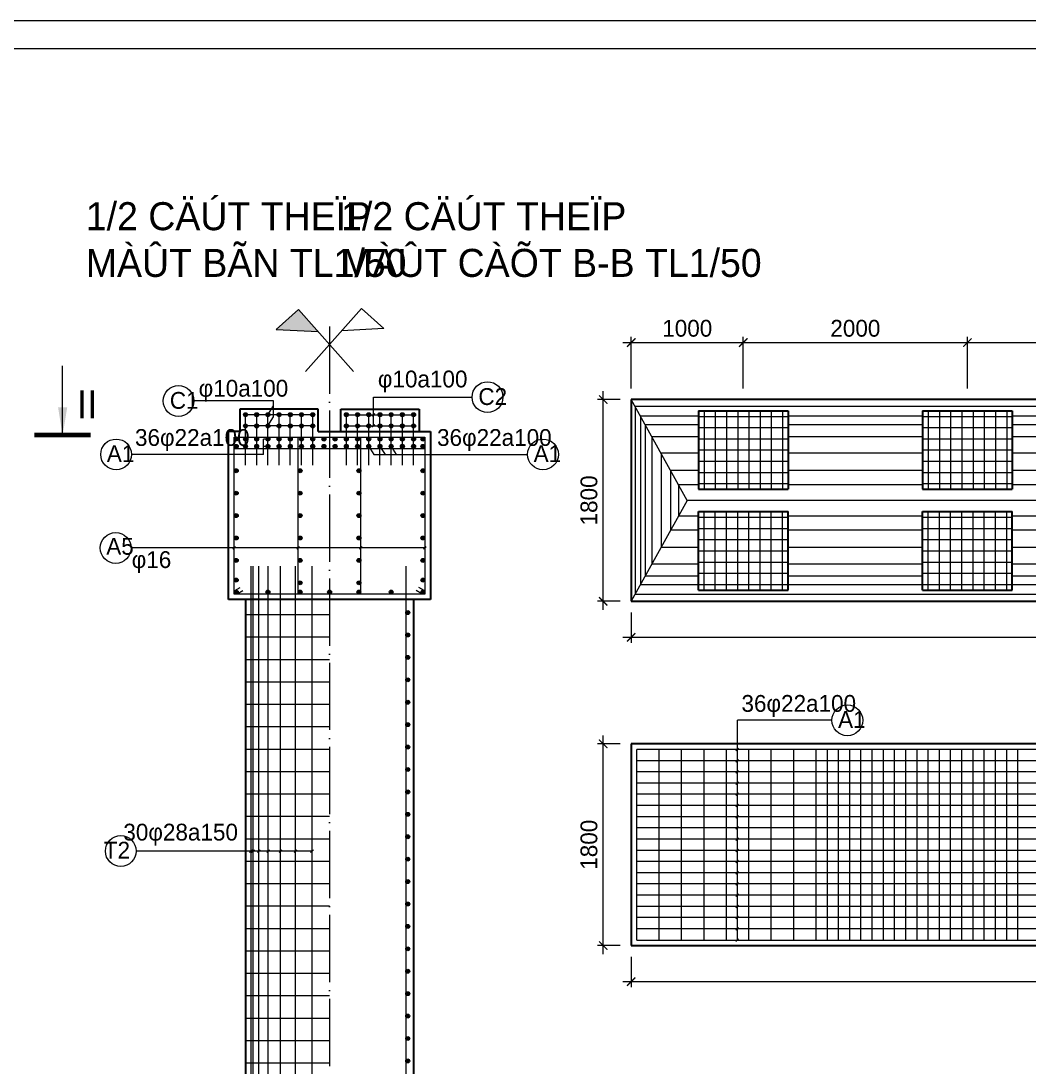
# Model space of a CAD drawing. Header units: millimetres. Extents: x -354608 to 492029, y -885357 to -234285.
# Drawn here: x 197098 to 206094, y -625323 to -615989 of the extents above; entities that cross this region are included whole.
import ezdxf

# ---------------------------------------------------------------- set-up
doc = ezdxf.new("R2010")
doc.units = ezdxf.units.MM
doc.header["$LTSCALE"] = 0.25
doc.header["$MEASUREMENT"] = 0
doc.header["$PDMODE"] = 34
doc.linetypes.add('ACAD_ISO04W100', pattern=[30, 24, -3, 0, -3])
doc.layers.get('0').update_dxf_attribs({"lineweight": 30})
for name, color, linetype, lineweight in [('!cat', 8, 'Continuous', 70), ('!coban', 142, 'Continuous', 30), ('!dim', 1, 'Continuous', 20), ('!hatch', 7, 'Continuous', 9), ('!manh', 21, 'Continuous', 20), ('!text', 130, 'Continuous', 20), ('!thep', 1, 'Continuous', 20), ('!Truc', 1, 'ACAD_ISO04W100', 20)]:
    doc.layers.add(name, color=color, linetype=linetype, lineweight=lineweight)
doc.styles.add('!dim(TL50)', font='VNswitzerlandcondlight.TTF', dxfattribs={"height": 150})
doc.styles.add('!mid(TL50)', font='VNswitzerlandcondlight.TTF', dxfattribs={"height": 250})
doc.styles.add('!small(TL50)', font='VNswitzerlandcondlight.TTF', dxfattribs={"height": 150})
doc.dimstyles.new('!TL1-50(50)', dxfattribs={"dimtxt": 150, "dimasz": 75, "dimexe": 50, "dimexo": 100, "dimgap": 50, "dimtad": 1, "dimdec": 0, "dimzin": 0, "dimdsep": 46, "dimtxsty": '!dim(TL50)', "dimblk": 'ARCHTICK', "dimcen": 1, "dimdle": 75, "dimclrd": 256, "dimclre": 256, "dimclrt": 256, "dimadec": 0, "dimazin": 0, "dimtfac": 1, "dimtdec": 0, "dimtix": 1, "dimtmove": 0, "dimatfit": 3, "dimfxl": 0, "dimfrac": 2, "dimtolj": 1, "dimtzin": 0, "dimlwd": -1, "dimlwe": -1, "dimarcsym": 0})
doc.dimstyles.new('!TL1-50(50)LE', dxfattribs={"dimtxt": 150, "dimasz": 250, "dimexe": 50, "dimexo": 100, "dimgap": 50, "dimtad": 1, "dimdec": 0, "dimzin": 0, "dimdsep": 46, "dimtxsty": '!dim(TL50)', "dimblk": 'ARCHTICK', "dimcen": 1, "dimdle": 75, "dimclrd": 256, "dimclre": 256, "dimclrt": 256, "dimadec": 0, "dimazin": 0, "dimtfac": 1, "dimtdec": 0, "dimtix": 1, "dimtmove": 0, "dimatfit": 3, "dimfxl": 0, "dimfrac": 2, "dimtolj": 1, "dimtzin": 0, "dimlwd": -1, "dimlwe": -1, "dimarcsym": 0})

# ---------------------------------------------------------------- blocks, each defined once
blk = doc.blocks.new('_ArchTick')
at = {"color": 0, "linetype": 'ByBlock', "const_width": 0.15}
blk.add_lwpolyline([(-0.5, -0.5), (0.5, 0.5)], dxfattribs=at)
blk = doc.blocks.new('*D879')
at = {"layer": '!dim'}
for p, q in [((202543.7, -621267.3), (202543.7, -621538.7)), ((214543.7, -621267.3), (214543.7, -621538.7)), ((202468.7, -621488.7), (214618.7, -621488.7))]:
    blk.add_line(p, q, dxfattribs=at)
at = {"layer": 'Defpoints', "color": 0}
for p in [(202543.7, -621167.3), (214543.7, -621167.3), (214543.7, -621488.7)]:
    blk.add_point(p, dxfattribs=at)
at = {"layer": '!dim', "xscale": 75, "yscale": 75, "zscale": 75, "rotation": 180}
blk.add_blockref('_ArchTick', (202543.7, -621488.7), dxfattribs=at)
at = {"layer": '!dim', "xscale": 75, "yscale": 75, "zscale": 75}
blk.add_blockref('_ArchTick', (214543.7, -621488.7), dxfattribs=at)
at = {"layer": '!dim', "insert": (208543.7, -621362.3), "char_height": 150, "attachment_point": 5, "style": '!dim(TL50)'}
blk.add_mtext('\\A1;12000', dxfattribs=at)
blk = doc.blocks.new('*D880')
at = {"layer": '!dim'}
for p, q in [((202293.6, -621242.3), (202293.6, -619292.3)), ((202443.7, -619367.3), (202243.6, -619367.3)), ((202443.7, -621167.3), (202243.6, -621167.3))]:
    blk.add_line(p, q, dxfattribs=at)
at = {"layer": 'Defpoints', "color": 0}
for p in [(202293.6, -619367.3), (202543.7, -619367.3), (202543.7, -621167.3)]:
    blk.add_point(p, dxfattribs=at)
at = {"layer": '!dim', "xscale": 75, "yscale": 75, "zscale": 75}
for p, rotation in [((202293.6, -619367.3), 90), ((202293.6, -621167.3), 270)]:
    blk.add_blockref('_ArchTick', p, dxfattribs=dict(at, rotation=rotation))
at = {"layer": '!dim', "insert": (202167.2, -620267.3), "char_height": 150, "attachment_point": 5, "rotation": 90, "style": '!dim(TL50)'}
blk.add_mtext('\\A1;1800', dxfattribs=at)
blk = doc.blocks.new('*D881')
at = {"layer": '!dim'}
for p, q in [((202543.7, -619267.3), (202543.7, -618808.8)), ((203543.7, -619267.3), (203543.7, -618808.8)), ((202468.7, -618858.8), (203618.7, -618858.8))]:
    blk.add_line(p, q, dxfattribs=at)
at = {"layer": 'Defpoints', "color": 0}
for p in [(203543.7, -618858.8), (202543.7, -619367.3), (203543.7, -619367.3)]:
    blk.add_point(p, dxfattribs=at)
at = {"layer": '!dim', "xscale": 75, "yscale": 75, "zscale": 75, "rotation": 180}
blk.add_blockref('_ArchTick', (202543.7, -618858.8), dxfattribs=at)
at = {"layer": '!dim', "xscale": 75, "yscale": 75, "zscale": 75}
blk.add_blockref('_ArchTick', (203543.7, -618858.8), dxfattribs=at)
at = {"layer": '!dim', "insert": (203043.7, -618732.4), "char_height": 150, "attachment_point": 5, "style": '!dim(TL50)'}
blk.add_mtext('\\A1;1000', dxfattribs=at)
blk = doc.blocks.new('*D882')
at = {"layer": '!dim'}
for p, q in [((203543.7, -619267.3), (203543.7, -618808.8)), ((205543.7, -619267.3), (205543.7, -618808.8)), ((203468.7, -618858.8), (205618.7, -618858.8))]:
    blk.add_line(p, q, dxfattribs=at)
at = {"layer": 'Defpoints', "color": 0}
for p in [(205543.7, -618858.8), (203543.7, -619367.3), (205543.7, -619367.3)]:
    blk.add_point(p, dxfattribs=at)
at = {"layer": '!dim', "xscale": 75, "yscale": 75, "zscale": 75, "rotation": 180}
blk.add_blockref('_ArchTick', (203543.7, -618858.8), dxfattribs=at)
at = {"layer": '!dim', "xscale": 75, "yscale": 75, "zscale": 75}
blk.add_blockref('_ArchTick', (205543.7, -618858.8), dxfattribs=at)
at = {"layer": '!dim', "insert": (204543.7, -618732.4), "char_height": 150, "attachment_point": 5, "style": '!dim(TL50)'}
blk.add_mtext('\\A1;2000', dxfattribs=at)
blk = doc.blocks.new('*D883')
at = {"layer": '!dim'}
for p, q in [((205543.7, -619267.3), (205543.7, -618808.8)), ((207543.7, -619267.3), (207543.7, -618808.8)), ((205468.7, -618858.8), (207618.7, -618858.8))]:
    blk.add_line(p, q, dxfattribs=at)
at = {"layer": 'Defpoints', "color": 0}
for p in [(207543.7, -618858.8), (205543.7, -619367.3), (207543.7, -619367.3)]:
    blk.add_point(p, dxfattribs=at)
at = {"layer": '!dim', "xscale": 75, "yscale": 75, "zscale": 75, "rotation": 180}
blk.add_blockref('_ArchTick', (205543.7, -618858.8), dxfattribs=at)
at = {"layer": '!dim', "xscale": 75, "yscale": 75, "zscale": 75}
blk.add_blockref('_ArchTick', (207543.7, -618858.8), dxfattribs=at)
at = {"layer": '!dim', "insert": (206543.7, -618732.4), "char_height": 150, "attachment_point": 5, "style": '!dim(TL50)'}
blk.add_mtext('\\A1;2000', dxfattribs=at)
blk = doc.blocks.new('*D888')
at = {"layer": '!dim'}
for p, q in [((202543.7, -624339.3), (202543.7, -624610.8)), ((214543.7, -624339.3), (214543.7, -624610.8)), ((202468.7, -624560.8), (214618.7, -624560.8))]:
    blk.add_line(p, q, dxfattribs=at)
at = {"layer": 'Defpoints', "color": 0}
for p in [(202543.7, -624239.3), (214543.7, -624239.3), (214543.7, -624560.8)]:
    blk.add_point(p, dxfattribs=at)
at = {"layer": '!dim', "xscale": 75, "yscale": 75, "zscale": 75, "rotation": 180}
blk.add_blockref('_ArchTick', (202543.7, -624560.8), dxfattribs=at)
at = {"layer": '!dim', "xscale": 75, "yscale": 75, "zscale": 75}
blk.add_blockref('_ArchTick', (214543.7, -624560.8), dxfattribs=at)
at = {"layer": '!dim', "insert": (208543.7, -624434.4), "char_height": 150, "attachment_point": 5, "style": '!dim(TL50)'}
blk.add_mtext('\\A1;12000', dxfattribs=at)
blk = doc.blocks.new('*D889')
at = {"layer": '!dim'}
for p, q in [((202293.6, -624314.3), (202293.6, -622364.3)), ((202443.7, -622439.3), (202243.6, -622439.3)), ((202443.7, -624239.3), (202243.6, -624239.3))]:
    blk.add_line(p, q, dxfattribs=at)
at = {"layer": 'Defpoints', "color": 0}
for p in [(202293.6, -622439.3), (202543.7, -622439.3), (202543.7, -624239.3)]:
    blk.add_point(p, dxfattribs=at)
at = {"layer": '!dim', "xscale": 75, "yscale": 75, "zscale": 75}
for p, rotation in [((202293.6, -622439.3), 90), ((202293.6, -624239.3), 270)]:
    blk.add_blockref('_ArchTick', p, dxfattribs=dict(at, rotation=rotation))
at = {"layer": '!dim', "insert": (202167.2, -623339.3), "char_height": 150, "attachment_point": 5, "rotation": 90, "style": '!dim(TL50)'}
blk.add_mtext('\\A1;1800', dxfattribs=at)

msp = doc.modelspace()

# ---------------------------------------------------------------- hatches: boundary and pattern name
at = {"layer": '!hatch'}
msp.add_hatch(color=256, dxfattribs=at).paths.add_polyline_path([(199573.7, -618563.5), (199374.6, -618741), (199750.1, -618761.3)])
at = {"layer": '!thep'}
for points in [[(199119.4, -619502.5, 1), (199084.4, -619502.5, 1)], [(199219.4, -619502.5, 1), (199184.4, -619502.5, 1)], [(199319.4, -619502.5, 1), (199284.4, -619502.5, 1)], [(199419.4, -619502.5, 1), (199384.4, -619502.5, 1)], [(199519.4, -619502.5, 1), (199484.4, -619502.5, 1)], [(199619.4, -619502.5, 1), (199584.4, -619502.5, 1)], [(199719.4, -619502.5, 1), (199684.4, -619502.5, 1)], [(199984.4, -619502.5, 1), (200019.4, -619502.5, 1)], [(200084.4, -619502.5, 1), (200119.4, -619502.5, 1)], [(200184.4, -619502.5, 1), (200219.4, -619502.5, 1)], [(200284.4, -619502.5, 1), (200319.4, -619502.5, 1)], [(200384.4, -619502.5, 1), (200419.4, -619502.5, 1)], [(200484.4, -619502.5, 1), (200519.4, -619502.5, 1)], [(200584.4, -619502.5, 1), (200619.4, -619502.5, 1)], [(199119.4, -619602.5, 1), (199084.4, -619602.5, 1)], [(199219.4, -619602.5, 1), (199184.4, -619602.5, 1)], [(199319.4, -619602.5, 1), (199284.4, -619602.5, 1)], [(199419.4, -619602.5, 1), (199384.4, -619602.5, 1)], [(199519.4, -619602.5, 1), (199484.4, -619602.5, 1)], [(199619.4, -619602.5, 1), (199584.4, -619602.5, 1)], [(199719.4, -619602.5, 1), (199684.4, -619602.5, 1)], [(199984.4, -619602.5, 1), (200019.4, -619602.5, 1)], [(200084.4, -619602.5, 1), (200119.4, -619602.5, 1)], [(200184.4, -619602.5, 1), (200219.4, -619602.5, 1)], [(200284.4, -619602.5, 1), (200319.4, -619602.5, 1)], [(200384.4, -619602.5, 1), (200419.4, -619602.5, 1)], [(200484.4, -619602.5, 1), (200519.4, -619602.5, 1)], [(200584.4, -619602.5, 1), (200619.4, -619602.5, 1)], [(199036.9, -619720, 1), (199001.9, -619720, 1)], [(199036.9, -619785, 1), (199001.9, -619785, 1)], [(199119.4, -619720, 1), (199084.4, -619720, 1)], [(199119.4, -619785, 1), (199084.4, -619785, 1)], [(199219.4, -619720, 1), (199184.4, -619720, 1)], [(199219.4, -619785, 1), (199184.4, -619785, 1)], [(199319.4, -619720, 1), (199284.4, -619720, 1)], [(199319.4, -619785, 1), (199284.4, -619785, 1)], [(199419.4, -619720, 1), (199384.4, -619720, 1)], [(199419.4, -619785, 1), (199384.4, -619785, 1)], [(199519.4, -619720, 1), (199484.4, -619720, 1)], [(199519.4, -619785, 1), (199484.4, -619785, 1)], [(199619.4, -619720, 1), (199584.4, -619720, 1)], [(199619.4, -619785, 1), (199584.4, -619785, 1)], [(199719.4, -619720, 1), (199684.4, -619720, 1)], [(199719.4, -619785, 1), (199684.4, -619785, 1)], [(199819.4, -619720, 1), (199784.4, -619720, 1)], [(199819.4, -619785, 1), (199784.4, -619785, 1)], [(199919.4, -619720, 1), (199884.4, -619720, 1)], [(199884.4, -619785, 1), (199919.4, -619785, 1)], [(200019.4, -619720, 1), (199984.4, -619720, 1)], [(199984.4, -619785, 1), (200019.4, -619785, 1)], [(200119.4, -619720, 1), (200084.4, -619720, 1)], [(200084.4, -619785, 1), (200119.4, -619785, 1)], [(200219.4, -619720, 1), (200184.4, -619720, 1)], [(200184.4, -619785, 1), (200219.4, -619785, 1)], [(200319.4, -619720, 1), (200284.4, -619720, 1)], [(200284.4, -619785, 1), (200319.4, -619785, 1)], [(200419.4, -619720, 1), (200384.4, -619720, 1)], [(200384.4, -619785, 1), (200419.4, -619785, 1)], [(200519.4, -619720, 1), (200484.4, -619720, 1)], [(200484.4, -619785, 1), (200519.4, -619785, 1)], [(200619.4, -619720, 1), (200584.4, -619720, 1)], [(200584.4, -619785, 1), (200619.4, -619785, 1)], [(200701.9, -619720, 1), (200666.9, -619720, 1)], [(200701.9, -619785, 1), (200666.9, -619785, 1)], [(199036.9, -620002.5, 1), (199001.9, -620002.5, 1)], [(199606.9, -620002.5, 1), (199571.9, -620002.5, 1)], [(200131.9, -620002.5, 1), (200096.9, -620002.5, 1)], [(200701.9, -620002.5, 1), (200666.9, -620002.5, 1)], [(199036.9, -620202.5, 1), (199001.9, -620202.5, 1)], [(199606.9, -620202.5, 1), (199571.9, -620202.5, 1)], [(200131.9, -620202.5, 1), (200096.9, -620202.5, 1)], [(200701.9, -620202.5, 1), (200666.9, -620202.5, 1)], [(199036.9, -620402.5, 1), (199001.9, -620402.5, 1)], [(199606.9, -620402.5, 1), (199571.9, -620402.5, 1)], [(200131.9, -620402.5, 1), (200096.9, -620402.5, 1)], [(200701.9, -620402.5, 1), (200666.9, -620402.5, 1)], [(199036.9, -620602.5, 1), (199001.9, -620602.5, 1)], [(199606.9, -620602.5, 1), (199571.9, -620602.5, 1)], [(200131.9, -620602.5, 1), (200096.9, -620602.5, 1)], [(200701.9, -620602.5, 1), (200666.9, -620602.5, 1)], [(199036.9, -620802.5, 1), (199001.9, -620802.5, 1)], [(199606.9, -620802.5, 1), (199571.9, -620802.5, 1)], [(200131.9, -620802.5, 1), (200096.9, -620802.5, 1)], [(200701.9, -620802.5, 1), (200666.9, -620802.5, 1)], [(199036.9, -620978.2, 1), (199001.9, -620978.2, 1)], [(199606.9, -621002.5, 1), (199571.9, -621002.5, 1)], [(200131.9, -621002.5, 1), (200096.9, -621002.5, 1)], [(200701.9, -620978.2, 1), (200666.9, -620978.2, 1)], [(199036.9, -621085, 1), (199001.9, -621085, 1)], [(199319.4, -621085, 1), (199284.4, -621085, 1)], [(199607.1, -621085, 1), (199572.1, -621085, 1)], [(199869.4, -621085, 1), (199834.4, -621085, 1)], [(200130.9, -621085, 1), (200095.9, -621085, 1)], [(200384.4, -621085, 1), (200419.4, -621085, 1)], [(200701.9, -621085, 1), (200666.9, -621085, 1)], [(200566.9, -621268, 1), (200531.9, -621268, 1)], [(200566.9, -621468, 1), (200531.9, -621468, 1)], [(200566.9, -621668, 1), (200531.9, -621668, 1)], [(200566.9, -621868, 1), (200531.9, -621868, 1)], [(200566.9, -622068, 1), (200531.9, -622068, 1)], [(200566.9, -622268, 1), (200531.9, -622268, 1)], [(200566.9, -622468, 1), (200531.9, -622468, 1)], [(200566.9, -622668, 1), (200531.9, -622668, 1)], [(200566.9, -622868, 1), (200531.9, -622868, 1)], [(200566.9, -623068, 1), (200531.9, -623068, 1)], [(200566.9, -623268, 1), (200531.9, -623268, 1)], [(200566.9, -623468, 1), (200531.9, -623468, 1)], [(200566.9, -623668, 1), (200531.9, -623668, 1)], [(200566.9, -623868, 1), (200531.9, -623868, 1)], [(200566.9, -624068, 1), (200531.9, -624068, 1)], [(200566.9, -624268, 1), (200531.9, -624268, 1)], [(200566.9, -624468, 1), (200531.9, -624468, 1)], [(200566.9, -624668, 1), (200531.9, -624668, 1)], [(200566.9, -624868, 1), (200531.9, -624868, 1)], [(200566.9, -625068, 1), (200531.9, -625068, 1)], [(200566.9, -625268, 1), (200531.9, -625268, 1)]]:
    msp.add_hatch(color=256, dxfattribs=at).paths.add_polyline_path(points)

# ---------------------------------------------------------------- linework, layer by layer
at = {"layer": '!cat'}
msp.add_line((197720.5, -619686.2), (197220.5, -619686.2), dxfattribs=at)
at = {"layer": '!coban'}
for p, q in [((202543.7, -619367.3), (202543.7, -621167.3)), ((214543.7, -619367.3), (202543.7, -619367.3)), ((199751.9, -619452.5), (199051.9, -619452.5)), ((199051.9, -619452.5), (199051.9, -619652.5)), ((199751.9, -619652.5), (199751.9, -619452.5)), ((199951.9, -619452.5), (200651.9, -619452.5)), ((199951.9, -619652.5), (199951.9, -619452.5)), ((200651.9, -619452.5), (200651.9, -619652.5)), ((203143.7, -619467.3), (203143.7, -620167.3)), ((203143.7, -619467.3), (203943.7, -619467.3)), ((203943.7, -619467.3), (203943.7, -620167.3)), ((205143.7, -619467.3), (205143.7, -620167.3)), ((205143.7, -619467.3), (205943.7, -619467.3)), ((205943.7, -619467.3), (205943.7, -620167.3)), ((198951.9, -621152.5), (198951.9, -619652.5)), ((199051.9, -619652.5), (198951.9, -619652.5)), ((199751.9, -619652.5), (200751.9, -619652.5)), ((200751.9, -619652.5), (200751.9, -621152.5)), ((203143.7, -620167.3), (203943.7, -620167.3)), ((205143.7, -620167.3), (205943.7, -620167.3)), ((203143.7, -621067.3), (203143.7, -620367.3)), ((203143.7, -620367.3), (203943.7, -620367.3)), ((203943.7, -621067.3), (203943.7, -620367.3)), ((205143.7, -621067.3), (205143.7, -620367.3)), ((205143.7, -620367.3), (205943.7, -620367.3)), ((205943.7, -621067.3), (205943.7, -620367.3)), ((203143.7, -621067.3), (203943.7, -621067.3)), ((205143.7, -621067.3), (205943.7, -621067.3)), ((200751.9, -621152.5), (198951.9, -621152.5)), ((199101.9, -621152.5), (199101.9, -625651.6)), ((200601.9, -621152.5), (200601.9, -625651.6)), ((202543.7, -621167.3), (214543.7, -621167.3)), ((202543.7, -622439.3), (202543.7, -624239.3)), ((214543.7, -622439.3), (202543.7, -622439.3)), ((202543.7, -624239.3), (214543.7, -624239.3))]:
    msp.add_line(p, q, dxfattribs=at)
at = {"layer": '!manh'}
for p, q in [((215193.7, -615989), (163933.7, -615989)), ((214943.7, -616239), (165183.7, -616239)), ((199573.7, -618563.5), (199374.6, -618741)), ((199573.7, -618563.5), (200066.6, -619116.1)), ((200137.6, -618555.1), (199637.2, -619116.1)), ((200137.6, -618555.1), (200336.6, -618732.7)), ((199374.6, -618741), (199750.1, -618761.3)), ((200336.6, -618732.7), (199961.1, -618753)), ((199352.2, -619380), (198642, -619380)), ((199352.2, -619522), (199352.2, -619380)), ((200243.3, -619345.6), (201123.9, -619345.6)), ((200243.3, -619602.5), (200243.3, -619345.6)), ((203043.7, -620267.3), (202543.7, -619367.3)), ((199301.9, -619502.5), (199352.2, -619422)), ((200254.8, -619491.9), (200230.4, -619514.5)), ((214509.5, -619428.7), (202577.8, -619428.7)), ((202577.8, -619428.7), (202577.8, -621105.8)), ((199301.9, -619602.5), (199352.2, -619522)), ((200254.8, -619591.9), (200230.4, -619614.5)), ((203143.7, -619514.5), (202625.4, -619514.5)), ((202625.4, -619514.5), (202625.4, -621020)), ((203143.7, -619592.5), (202668.8, -619592.5)), ((202668.8, -619592.5), (202668.8, -620942)), ((205143.7, -619514.5), (203943.7, -619514.5)), ((205143.7, -619592.5), (203943.7, -619592.5)), ((207143.7, -619514.5), (205943.7, -619514.5)), ((207143.7, -619592.5), (205943.7, -619592.5)), ((199261.9, -619856.9), (199261.9, -619720)), ((199301.9, -619720), (199261.9, -619720)), ((203143.7, -619699.2), (202728.1, -619699.2)), ((202728.1, -619699.2), (202728.1, -620835.3)), ((205143.7, -619699.2), (203943.7, -619699.2)), ((207143.7, -619699.2), (205943.7, -619699.2)), ((199261.9, -619856.9), (198085.1, -619856.9)), ((199301.9, -619785), (199261.9, -619785)), ((200201.9, -619785), (200246.9, -619856.9)), ((200246.9, -619856.9), (201618.8, -619856.9)), ((200301.9, -619785), (200346.9, -619856.9)), ((200401.9, -619785), (200446.9, -619856.9)), ((203143.7, -619845.9), (202809.6, -619845.9)), ((202809.6, -619845.9), (202809.6, -620688.6)), ((205143.7, -619845.9), (203943.7, -619845.9)), ((207143.7, -619845.9), (205943.7, -619845.9)), ((203143.7, -620000.7), (202895.6, -620000.7)), ((202895.6, -620000.7), (202895.6, -620533.8)), ((205143.7, -620000.7), (203943.7, -620000.7)), ((207143.7, -620000.7), (205943.7, -620000.7)), ((203143.7, -620128), (202966.3, -620128)), ((202966.3, -620128), (202966.3, -620406.5)), ((205143.7, -620128), (203943.7, -620128)), ((207143.7, -620128), (205943.7, -620128)), ((203043.7, -620267.3), (202543.7, -621167.3)), ((214043.7, -620267.3), (203043.7, -620267.3)), ((203143.7, -620406.5), (202966.3, -620406.5)), ((205143.7, -620406.5), (203943.7, -620406.5)), ((207143.7, -620406.5), (205943.7, -620406.5)), ((203143.7, -620533.8), (202895.6, -620533.8)), ((205143.7, -620533.8), (203943.7, -620533.8)), ((207143.7, -620533.8), (205943.7, -620533.8)), ((200701.9, -620691.6), (198081.2, -620691.6)), ((199013.4, -620680.9), (198989, -620703.5)), ((199583.4, -620680.9), (199559, -620703.5)), ((200143.4, -620680.9), (200119, -620703.5)), ((200713.4, -620680.9), (200689, -620703.5)), ((203143.7, -620688.6), (202809.6, -620688.6)), ((205143.7, -620688.6), (203943.7, -620688.6)), ((207143.7, -620688.6), (205943.7, -620688.6)), ((203143.7, -620835.3), (202728.1, -620835.3)), ((205143.7, -620835.3), (203943.7, -620835.3)), ((207143.7, -620835.3), (205943.7, -620835.3)), ((203143.7, -620942), (202668.8, -620942)), ((205143.7, -620942), (203943.7, -620942)), ((207143.7, -620942), (205943.7, -620942)), ((203143.7, -621020), (202625.4, -621020)), ((205143.7, -621020), (203943.7, -621020)), ((207143.7, -621020), (205943.7, -621020)), ((214509.5, -621105.8), (202577.8, -621105.8)), ((203490.8, -624189.3), (203490.8, -622229.3)), ((204335, -622229.3), (203490.8, -622229.3)), ((203502.3, -622478.7), (203477.9, -622501.3)), ((203502.3, -622578.7), (203477.9, -622601.3)), ((203502.3, -622678.7), (203477.9, -622701.3)), ((203502.3, -622778.7), (203477.9, -622801.3)), ((203502.3, -622878.7), (203477.9, -622901.3)), ((203502.3, -622978.7), (203477.9, -623001.3)), ((203502.3, -623078.7), (203477.9, -623101.3)), ((203502.3, -623178.7), (203477.9, -623201.3)), ((203502.3, -623278.7), (203477.9, -623301.3)), ((199696.2, -623395.5), (198126.6, -623395.5)), ((199163.4, -623384.9), (199139, -623407.4)), ((199181, -623384.9), (199156.6, -623407.4)), ((199232.7, -623384.9), (199208.3, -623407.4)), ((199316.1, -623384.9), (199291.7, -623407.4)), ((199427, -623384.9), (199402.6, -623407.4)), ((199559.7, -623384.9), (199535.3, -623407.4)), ((199707.6, -623384.9), (199683.2, -623407.4)), ((203502.3, -623378.7), (203477.9, -623401.3)), ((203502.3, -623478.7), (203477.9, -623501.3)), ((203502.3, -623578.7), (203477.9, -623601.3)), ((203502.3, -623678.7), (203477.9, -623701.3)), ((203502.3, -623778.7), (203477.9, -623801.3)), ((203502.3, -623878.7), (203477.9, -623901.3)), ((203502.3, -623978.7), (203477.9, -624001.3)), ((203502.3, -624078.7), (203477.9, -624101.3)), ((203502.3, -624178.7), (203477.9, -624201.3))]:
    msp.add_line(p, q, dxfattribs=at)
for centre in [(201261.3, -619345.6), (198504.6, -619380), (197947.7, -619856.9), (201756.2, -619856.9), (197943.8, -620691.6), (204472.4, -622229.3), (197989.2, -623395.5)]:
    msp.add_circle(centre, 137.4, dxfattribs=at)
at = {"layer": '!thep'}
for p, q in [((203193.7, -619467.3), (203193.7, -620167.3)), ((203293.7, -619467.3), (203293.7, -620167.3)), ((203393.7, -619467.3), (203393.7, -620167.3)), ((203493.7, -619467.3), (203493.7, -620167.3)), ((203593.7, -619467.3), (203593.7, -620167.3)), ((203693.7, -619467.3), (203693.7, -620167.3)), ((203793.7, -619467.3), (203793.7, -620167.3)), ((203893.7, -619467.3), (203893.7, -620167.3)), ((205193.7, -619467.3), (205193.7, -620167.3)), ((205293.7, -619467.3), (205293.7, -620167.3)), ((205393.7, -619467.3), (205393.7, -620167.3)), ((205493.7, -619467.3), (205493.7, -620167.3)), ((205593.7, -619467.3), (205593.7, -620167.3)), ((205693.7, -619467.3), (205693.7, -620167.3)), ((205793.7, -619467.3), (205793.7, -620167.3)), ((205893.7, -619467.3), (205893.7, -620167.3)), ((199701.9, -619502.5), (199101.9, -619502.5)), ((199101.9, -619952.5), (199101.9, -619502.5)), ((199201.9, -619952.5), (199201.9, -619502.5)), ((199301.9, -619952.5), (199301.9, -619502.5)), ((199401.9, -619952.5), (199401.9, -619502.5)), ((199501.9, -619952.5), (199501.9, -619502.5)), ((199601.9, -619952.5), (199601.9, -619502.5)), ((199701.9, -619952.5), (199701.9, -619502.5)), ((200001.9, -619952.5), (200001.9, -619502.5)), ((200001.9, -619502.5), (200601.9, -619502.5)), ((200101.9, -619952.5), (200101.9, -619502.5)), ((200201.9, -619952.5), (200201.9, -619502.5)), ((200301.9, -619952.5), (200301.9, -619502.5)), ((200401.9, -619952.5), (200401.9, -619502.5)), ((200501.9, -619952.5), (200501.9, -619502.5)), ((200601.9, -619952.5), (200601.9, -619502.5)), ((203143.7, -619517.3), (203943.7, -619517.3)), ((205143.7, -619517.3), (205943.7, -619517.3)), ((199701.9, -619602.5), (199101.9, -619602.5)), ((200001.9, -619602.5), (200601.9, -619602.5)), ((203143.7, -619617.3), (203943.7, -619617.3)), ((205143.7, -619617.3), (205943.7, -619617.3)), ((199001.9, -621102.5), (199001.9, -619702.5)), ((199001.9, -619702.5), (200701.9, -619702.5)), ((199571.9, -621102.5), (199571.9, -619702.5)), ((200131.9, -621102.5), (200131.9, -619702.5)), ((200701.9, -619702.5), (200701.9, -621102.5)), ((203143.7, -619717.3), (203943.7, -619717.3)), ((205143.7, -619717.3), (205943.7, -619717.3)), ((199001.9, -619802.5), (200701.9, -619802.5)), ((203143.7, -619817.3), (203943.7, -619817.3)), ((205143.7, -619817.3), (205943.7, -619817.3)), ((203143.7, -619917.3), (203943.7, -619917.3)), ((205143.7, -619917.3), (205943.7, -619917.3)), ((203143.7, -620017.3), (203943.7, -620017.3)), ((205143.7, -620017.3), (205943.7, -620017.3)), ((203143.7, -620117.3), (203943.7, -620117.3)), ((205143.7, -620117.3), (205943.7, -620117.3)), ((203143.7, -620417.3), (203943.7, -620417.3)), ((203193.7, -621067.3), (203193.7, -620367.3)), ((203293.7, -621067.3), (203293.7, -620367.3)), ((203393.7, -621067.3), (203393.7, -620367.3)), ((203493.7, -621067.3), (203493.7, -620367.3)), ((203593.7, -621067.3), (203593.7, -620367.3)), ((203693.7, -621067.3), (203693.7, -620367.3)), ((203793.7, -621067.3), (203793.7, -620367.3)), ((203893.7, -621067.3), (203893.7, -620367.3)), ((205143.7, -620417.3), (205943.7, -620417.3)), ((205193.7, -621067.3), (205193.7, -620367.3)), ((205293.7, -621067.3), (205293.7, -620367.3)), ((205393.7, -621067.3), (205393.7, -620367.3)), ((205493.7, -621067.3), (205493.7, -620367.3)), ((205593.7, -621067.3), (205593.7, -620367.3)), ((205693.7, -621067.3), (205693.7, -620367.3)), ((205793.7, -621067.3), (205793.7, -620367.3)), ((205893.7, -621067.3), (205893.7, -620367.3)), ((203143.7, -620517.3), (203943.7, -620517.3)), ((205143.7, -620517.3), (205943.7, -620517.3)), ((203143.7, -620617.3), (203943.7, -620617.3)), ((205143.7, -620617.3), (205943.7, -620617.3)), ((203143.7, -620717.3), (203943.7, -620717.3)), ((205143.7, -620717.3), (205943.7, -620717.3)), ((199151.9, -625651.6), (199151.9, -620852.5)), ((199169.5, -625651.6), (199169.5, -620852.5)), ((199221.2, -625651.6), (199221.2, -620852.5)), ((199304.6, -625651.6), (199304.6, -620852.5)), ((199415.5, -625651.6), (199415.5, -620852.5)), ((199548.2, -625651.6), (199548.2, -620852.5)), ((199696.2, -625651.6), (199696.2, -620852.5)), ((200531.9, -620852.5), (200531.9, -625651.6)), ((203143.7, -620817.3), (203943.7, -620817.3)), ((205143.7, -620817.3), (205943.7, -620817.3)), ((203143.7, -620917.3), (203943.7, -620917.3)), ((205143.7, -620917.3), (205943.7, -620917.3)), ((199008.1, -621071.7), (199054.3, -621043.2)), ((199027.4, -621100.6), (199078.5, -621070.4)), ((200676.4, -621100.6), (200625.4, -621070.4)), ((200695.7, -621071.7), (200649.6, -621043.2)), ((203143.7, -621017.3), (203943.7, -621017.3)), ((205143.7, -621017.3), (205943.7, -621017.3)), ((200701.9, -621102.5), (199001.9, -621102.5)), ((199101.9, -621285.5), (199851.9, -621285.5)), ((199101.9, -621485.5), (199851.9, -621485.5)), ((199101.9, -621685.5), (199851.9, -621685.5)), ((199101.9, -621885.5), (199851.9, -621885.5)), ((199101.9, -622085.5), (199851.9, -622085.5)), ((199101.9, -622285.5), (199851.9, -622285.5)), ((199101.9, -622485.5), (199851.9, -622485.5)), ((214493.7, -622489.3), (202593.7, -622489.3)), ((202593.7, -624189.3), (202593.7, -622489.3)), ((202793.7, -624189.3), (202793.7, -622489.3)), ((202993.7, -624189.3), (202993.7, -622489.3)), ((203193.7, -624189.3), (203193.7, -622489.3)), ((203393.7, -624189.3), (203393.7, -622489.3)), ((203593.7, -624189.3), (203593.7, -622489.3)), ((203793.7, -624189.3), (203793.7, -622489.3)), ((203993.7, -624189.3), (203993.7, -622489.3)), ((204193.7, -624189.3), (204193.7, -622489.3)), ((204293.7, -624189.3), (204293.7, -622489.3)), ((204393.7, -624189.3), (204393.7, -622489.3)), ((204493.7, -624189.3), (204493.7, -622489.3)), ((204593.7, -624189.3), (204593.7, -622489.3)), ((204693.7, -624189.3), (204693.7, -622489.3)), ((204793.7, -624189.3), (204793.7, -622489.3)), ((204893.7, -624189.3), (204893.7, -622489.3)), ((204993.7, -624189.3), (204993.7, -622489.3)), ((205093.7, -624189.3), (205093.7, -622489.3)), ((205193.7, -624189.3), (205193.7, -622489.3)), ((205293.7, -624189.3), (205293.7, -622489.3)), ((205393.7, -624189.3), (205393.7, -622489.3)), ((205493.7, -624189.3), (205493.7, -622489.3)), ((205593.7, -624189.3), (205593.7, -622489.3)), ((205693.7, -624189.3), (205693.7, -622489.3)), ((205793.7, -624189.3), (205793.7, -622489.3)), ((205893.7, -624189.3), (205893.7, -622489.3)), ((205993.7, -624189.3), (205993.7, -622489.3)), ((214493.7, -622589.3), (202593.7, -622589.3)), ((199101.9, -622685.5), (199851.9, -622685.5)), ((214493.7, -622689.3), (202593.7, -622689.3)), ((214493.7, -622789.3), (202593.7, -622789.3)), ((199101.9, -622885.5), (199851.9, -622885.5)), ((214493.7, -622889.3), (202593.7, -622889.3)), ((214493.7, -622989.3), (202593.7, -622989.3)), ((199101.9, -623085.5), (199851.9, -623085.5)), ((214493.7, -623089.3), (202593.7, -623089.3)), ((214493.7, -623189.3), (202593.7, -623189.3)), ((199101.9, -623285.5), (199851.9, -623285.5)), ((214493.7, -623289.3), (202593.7, -623289.3)), ((214493.7, -623389.3), (202593.7, -623389.3)), ((199101.9, -623485.5), (199851.9, -623485.5)), ((214493.7, -623489.3), (202593.7, -623489.3)), ((214493.7, -623589.3), (202593.7, -623589.3)), ((199101.9, -623685.5), (199851.9, -623685.5)), ((214493.7, -623689.3), (202593.7, -623689.3)), ((214493.7, -623789.3), (202593.7, -623789.3)), ((199101.9, -623885.5), (199851.9, -623885.5)), ((214493.7, -623889.3), (202593.7, -623889.3)), ((214493.7, -623989.3), (202593.7, -623989.3)), ((199101.9, -624085.5), (199851.9, -624085.5)), ((214493.7, -624089.3), (202593.7, -624089.3)), ((202593.7, -624189.3), (214493.7, -624189.3)), ((199101.9, -624285.5), (199851.9, -624285.5)), ((199101.9, -624485.5), (199851.9, -624485.5)), ((199101.9, -624685.5), (199851.9, -624685.5)), ((199101.9, -624885.5), (199851.9, -624885.5)), ((199101.9, -625085.5), (199851.9, -625085.5)), ((199101.9, -625285.5), (199851.9, -625285.5))]:
    msp.add_line(p, q, dxfattribs=at)
for centre in [(199101.9, -619502.5), (199201.9, -619502.5), (199301.9, -619502.5), (199401.9, -619502.5), (199501.9, -619502.5), (199601.9, -619502.5), (199701.9, -619502.5), (200001.9, -619502.5), (200101.9, -619502.5), (200201.9, -619502.5), (200301.9, -619502.5), (200401.9, -619502.5), (200501.9, -619502.5), (200601.9, -619502.5), (199101.9, -619602.5), (199201.9, -619602.5), (199301.9, -619602.5), (199401.9, -619602.5), (199501.9, -619602.5), (199601.9, -619602.5), (199701.9, -619602.5), (200001.9, -619602.5), (200101.9, -619602.5), (200201.9, -619602.5), (200301.9, -619602.5), (200401.9, -619602.5), (200501.9, -619602.5), (200601.9, -619602.5), (199019.4, -619720), (199019.4, -619785), (199101.9, -619720), (199101.9, -619785), (199201.9, -619720), (199201.9, -619785), (199301.9, -619720), (199301.9, -619785), (199401.9, -619720), (199401.9, -619785), (199501.9, -619720), (199501.9, -619785), (199601.9, -619720), (199601.9, -619785), (199701.9, -619720), (199701.9, -619785), (199801.9, -619720), (199801.9, -619785), (199901.9, -619720), (199901.9, -619785), (200001.9, -619720), (200001.9, -619785), (200101.9, -619720), (200101.9, -619785), (200201.9, -619720), (200201.9, -619785), (200301.9, -619720), (200301.9, -619785), (200401.9, -619720), (200401.9, -619785), (200501.9, -619720), (200501.9, -619785), (200601.9, -619720), (200601.9, -619785), (200684.4, -619720), (200684.4, -619785), (199019.4, -620002.5), (199589.4, -620002.5), (200114.4, -620002.5), (200684.4, -620002.5), (199019.4, -620202.5), (199589.4, -620202.5), (200114.4, -620202.5), (200684.4, -620202.5), (199019.4, -620402.5), (199589.4, -620402.5), (200114.4, -620402.5), (200684.4, -620402.5), (199019.4, -620602.5), (199589.4, -620602.5), (200114.4, -620602.5), (200684.4, -620602.5), (199019.4, -620802.5), (199589.4, -620802.5), (200114.4, -620802.5), (200684.4, -620802.5), (199019.4, -620978.2), (199589.4, -621002.5), (200114.4, -621002.5), (200684.4, -620978.2), (199019.4, -621085), (199301.9, -621085), (199589.6, -621085), (199851.9, -621085), (200113.4, -621085), (200401.9, -621085), (200684.4, -621085), (200549.4, -621268), (200549.4, -621468), (200549.4, -621668), (200549.4, -621868), (200549.4, -622068), (200549.4, -622268), (200549.4, -622468), (200549.4, -622668), (200549.4, -622868), (200549.4, -623068), (200549.4, -623268), (200549.4, -623468), (200549.4, -623668), (200549.4, -623868), (200549.4, -624068), (200549.4, -624268), (200549.4, -624468), (200549.4, -624668), (200549.4, -624868), (200549.4, -625068), (200549.4, -625268)]:
    msp.add_circle(centre, 17.5, dxfattribs=at)
at = {"layer": '!Truc', "ltscale": 100}
msp.add_line((199851.9, -618714.8), (199851.9, -635137.6), dxfattribs=at)

# ---------------------------------------------------------------- texts
at = {"layer": '!text'}
for s, insert, char_height, width, attachment_point, style in [('1/2 CÄÚT THEÏP\\PMÀÛT BÃN TL1/50', (197677.2, -617606.2), 250, 7378.529, 1, '!mid(TL50)'), ('1/2 CÄÚT THEÏP\\PMÀÛT CÀÕT B-B TL1/50', (199955.2, -617606.2), 250, 7378.529, 1, '!mid(TL50)'), ('{\\fSymbol|b0|i0|c2|p18;f}10a100', (200283.1, -619109), 150, 3198.424, 1, '!small(TL50)'), ('{\\fSymbol|b0|i0|c2|p18;f}10a100', (198683.9, -619191.6), 150, 3198.424, 1, '!small(TL50)'), ('II', (197596.1, -619286.3), 250, 681.754, 1, '!mid(TL50)'), ('C1', (198426.9, -619299.8), 150, 1232.059, 1, '!small(TL50)'), ('C2', (201179.8, -619265.7), 150, 1232.059, 1, '!small(TL50)'), ('36{\\fSymbol|b0|i0|c2|p18;f}22a100', (198116.2, -619630.9), 150, 3198.424, 1, '!small(TL50)'), ('36{\\fSymbol|b0|i0|c2|p18;f}22a100', (200811.2, -619630.9), 150, 3198.424, 1, '!small(TL50)'), ('A1', (197864.7, -619774.4), 150, 1232.059, 1, '!small(TL50)'), ('A1', (201673.2, -619774.4), 150, 1232.059, 1, '!small(TL50)'), ('A5', (197859.7, -620601.5), 150, 1232.059, 1, '!small(TL50)'), ('{\\fSymbol|b0|i0|c2|p18;f}16', (198439.8, -620720.4), 150, 3198.424, 3, '!small(TL50)'), ('36{\\fSymbol|b0|i0|c2|p18;f}22a100', (203527.5, -622003.3), 150, 3198.424, 1, '!small(TL50)'), ('A1', (204389.5, -622146.8), 150, 1232.059, 1, '!small(TL50)'), ('30{\\fSymbol|b0|i0|c2|p18;f}28a150', (199034.7, -623151.8), 150, 3198.424, 3, '!small(TL50)'), ('T2', (198072.2, -623313), 150, 1232.059, 3, '!small(TL50)')]:
    msp.add_mtext(s, dxfattribs=dict(at, insert=insert, char_height=char_height, width=width, attachment_point=attachment_point, style=style))

# ---------------------------------------------------------------- dimensions: what is measured, and where the dimension line sits
at = {"layer": '!dim'}
for base, p1, p2, picture, middle in [((203543.7, -618858.8), (202543.7, -619367.3), (203543.7, -619367.3), '*D881', (203043.7, -618732.4)), ((214543.7, -621488.7), (202543.7, -621167.3), (214543.7, -621167.3), '*D879', (208543.7, -621362.3)), ((214543.7, -624560.8), (202543.7, -624239.3), (214543.7, -624239.3), '*D888', (208543.7, -624434.4))]:
    dim = msp.add_linear_dim(base=base, p1=p1, p2=p2, dimstyle='!TL1-50(50)', dxfattribs=at)
    dim.commit()
    dim.dimension.update_dxf_attribs({"geometry": picture, "text_midpoint": middle})
for base, p1, p2, picture, middle in [((205543.7, -618858.8), (203543.7, -619367.3), (205543.7, -619367.3), '*D882', (204543.7, -618732.4)), ((207543.7, -618858.8), (205543.7, -619367.3), (207543.7, -619367.3), '*D883', (206543.7, -618732.4))]:
    dim = msp.add_linear_dim(base=base, p1=p1, p2=p2, dimstyle='!TL1-50(50)', override={"dimtmove": 1}, dxfattribs=at)
    dim.commit()
    dim.dimension.update_dxf_attribs({"geometry": picture, "text_midpoint": middle})
for base, p1, p2, picture, middle in [((202293.6, -619367.3), (202543.7, -621167.3), (202543.7, -619367.3), '*D880', (202167.2, -620267.3)), ((202293.6, -622439.3), (202543.7, -624239.3), (202543.7, -622439.3), '*D889', (202167.2, -623339.3))]:
    dim = msp.add_linear_dim(base=base, p1=p1, p2=p2, angle=90, dimstyle='!TL1-50(50)', dxfattribs=at)
    dim.commit()
    dim.dimension.update_dxf_attribs({"geometry": picture, "text_midpoint": middle})

# ---------------------------------------------------------------- leaders
msp.add_leader([(197470.5, -619686.2), (197470.5, -619065.3)], dimstyle='!TL1-50(50)LE', override={"dimgap": 50, "dimtad": 0}, dxfattribs=at)

doc.saveas('drawing.dxf')
